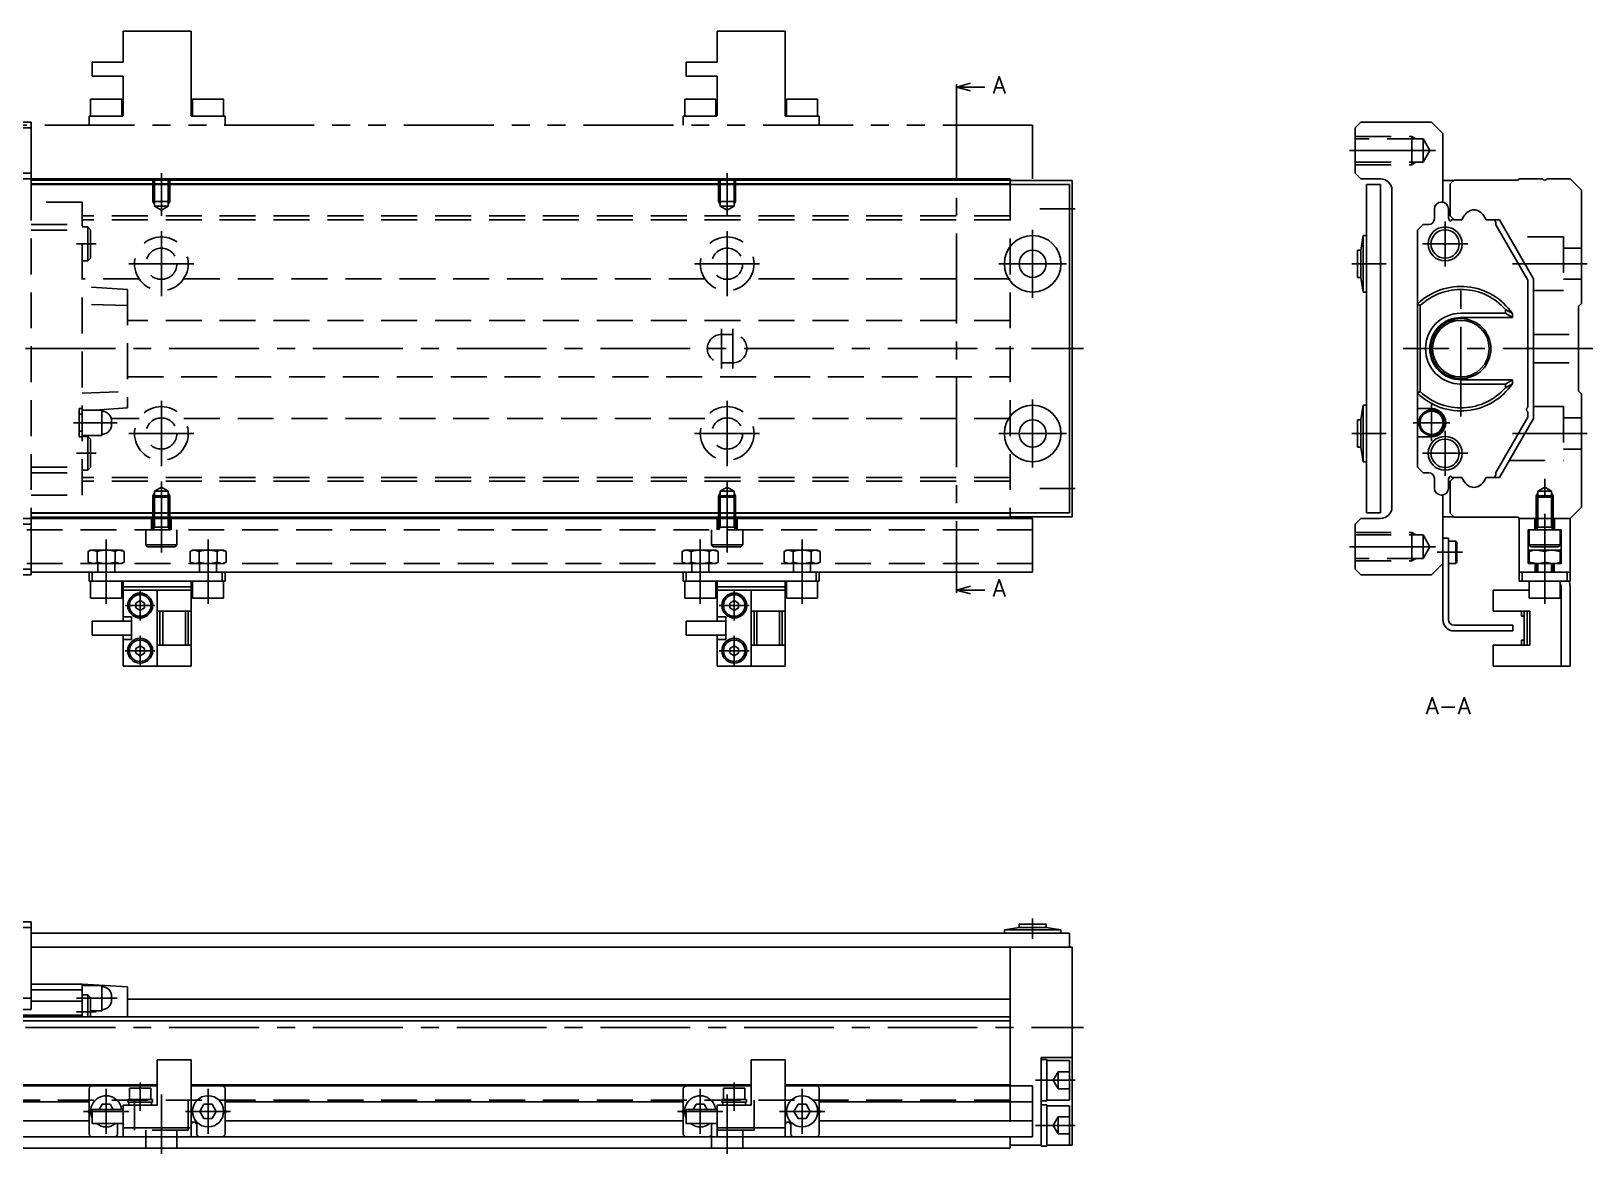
# Model space of a CAD drawing. Extents: x -2 to 554, y -8 to 207.
# Drawn here: x 278.4 to 554.4, y 9 to 207.4 of the extents above; entities that cross this region are included whole.
import ezdxf

# ---------------------------------------------------------------- set-up
doc = ezdxf.new("R2010")
doc.units = 0
doc.header["$LTSCALE"] = 0.5
for name, pattern in [('CENTER', [50.8, 31.75, -6.35, 6.35, -6.35]), ('DASHED', [19.05, 12.7, -6.35]), ('PHANTOM', [63.5, 31.75, -6.35, 6.35, -6.35, 6.35, -6.35])]:
    doc.linetypes.add(name, pattern=pattern)
for name, color, linetype in [('MSM_CENTER', 1, 'CENTER'), ('MSM_CONTINUOUS', 7, 'CONTINUOUS'), ('MSM_DASHED', 4, 'DASHED'), ('MSM_IMAGINARY', 6, 'PHANTOM'), ('MSM_NARROW', 5, 'CONTINUOUS'), ('MSM_PART_NUMBER', 7, 'CONTINUOUS')]:
    doc.layers.add(name, color=color, linetype=linetype)
doc.styles.get("Standard").update_dxf_attribs({"font": 'txt.shx', "height": 3, "bigfont": 'bigfont.shx'})

msp = doc.modelspace()

# ---------------------------------------------------------------- linework, layer by layer
at = {"layer": 'MSM_CENTER'}
for p, q in [((441.92, 197.03), (441.92, 108.62)), ((511.4, 186.3), (526.59, 186.3)), ((301.4, 182.3), (301.4, 174.79)), ((401.4, 182.3), (401.4, 174.79)), ((456.65, 176), (462.9, 176)), ((301.4, 172.05), (301.4, 160.55)), ((401.4, 172.05), (401.4, 160.55)), ((455.4, 160.3), (455.4, 172.3)), ((528.3, 173.8), (528.3, 165.8)), ((289.9, 169.8), (286.4, 169.8)), ((532.3, 169.8), (524.3, 169.8)), ((295.65, 166.3), (307.15, 166.3)), ((395.65, 166.3), (407.15, 166.3)), ((449.4, 166.3), (461.4, 166.3)), ((517.9, 166.3), (511.8, 166.3)), ((540.22, 166.3), (553.4, 166.3)), ((531.1, 139.3), (531.1, 163.3)), ((400.4, 147.8), (400.4, 154.8)), ((402.4, 147.8), (402.4, 154.8)), ((-2, 151.3), (464.4, 151.3)), ((554.4, 151.3), (520.9, 151.3)), ((301.4, 130.55), (301.4, 142.05)), ((401.4, 130.55), (401.4, 142.05)), ((455.4, 130.3), (455.4, 142.3)), ((525.9, 134.95), (525.9, 141.45)), ((285.9, 138.2), (293.6, 138.2)), ((529.15, 138.2), (522.65, 138.2)), ((295.65, 136.3), (307.15, 136.3)), ((395.65, 136.3), (407.15, 136.3)), ((449.4, 136.3), (461.4, 136.3)), ((517.9, 136.3), (511.8, 136.3)), ((528.3, 128.8), (528.3, 136.8)), ((540.22, 136.3), (553.4, 136.3)), ((289.9, 132.8), (286.4, 132.8)), ((532.3, 132.8), (524.3, 132.8)), ((301.4, 115.25), (301.4, 127.81)), ((401.4, 115.25), (401.4, 127.81)), ((545.9, 106.2), (545.9, 128.3)), ((456.65, 126.6), (462.9, 126.6)), ((291.65, 106.2), (291.65, 117.55)), ((309.65, 106.2), (309.65, 117.55)), ((396.65, 106.2), (396.65, 117.55)), ((414.65, 106.2), (414.65, 117.55)), ((511.4, 116.3), (526.59, 116.3)), ((531.4, 115.3), (526.9, 115.3)), ((297.65, 103.27), (297.65, 108.52)), ((402.65, 103.27), (402.65, 108.52)), ((295.02, 105.9), (300.27, 105.9)), ((400.02, 105.9), (405.27, 105.9)), ((297.65, 95.27), (297.65, 100.52)), ((402.65, 95.27), (402.65, 100.52)), ((295.02, 97.9), (300.27, 97.9)), ((400.02, 97.9), (405.27, 97.9)), ((455.4, 50.6), (455.4, 47)), ((286.4, 36.5), (293.6, 36.5)), ((286.4, 34.1), (289.9, 34.1)), ((-2, 31.3), (464.4, 31.3)), ((291.65, 20.5), (291.65, 12.5)), ((297.65, 21.6), (297.65, 16.6)), ((301.4, 19.5), (301.4, 9)), ((309.65, 20.5), (309.65, 12.5)), ((396.65, 20.5), (396.65, 12.5)), ((401.4, 19.5), (401.4, 9)), ((402.65, 21.6), (402.65, 16.6)), ((414.65, 20.5), (414.65, 12.5)), ((462.9, 22), (455.9, 22)), ((287.65, 16.5), (295.65, 16.5)), ((305.65, 16.5), (313.65, 16.5)), ((392.65, 16.5), (400.65, 16.5)), ((410.65, 16.5), (418.65, 16.5)), ((462.9, 14), (455.9, 14))]:
    msp.add_line(p, q, dxfattribs=at)
at = {"layer": 'MSM_CONTINUOUS'}
for p, q in [((441.92, 197.53), (444.42, 198.2)), ((441.92, 198.03), (441.92, 197.03)), ((444.42, 196.86), (441.92, 197.53)), ((441.92, 197.53), (446.92, 197.53)), ((224.4, 191.3), (278.4, 191.3)), ((278.4, 180.3), (278.4, 191.3)), ((512.4, 190.3), (513.4, 191.3)), ((513.4, 191.3), (525.9, 191.3)), ((525.9, 191.3), (527.9, 189.3)), ((224.4, 190.3), (278.4, 190.3)), ((512.4, 182.3), (512.4, 190.3)), ((527.9, 189.3), (527.9, 177.17)), ((224.4, 182.3), (278.4, 182.3)), ((513.4, 181.3), (512.4, 182.3)), ((451.4, 181.3), (151.4, 181.3)), ((451.4, 181.1), (278.4, 181.1)), ((451.4, 180.4), (278.4, 180.4)), ((461.9, 180.3), (278.4, 180.3)), ((451.4, 181.3), (451.4, 180.3)), ((462.4, 181), (451.4, 181)), ((461.9, 122.3), (461.9, 180.3)), ((462.4, 181), (462.4, 121.6)), ((516.9, 181.3), (513.4, 181.3)), ((514.4, 180.3), (514.4, 122.3)), ((516.9, 180.3), (514.4, 180.3)), ((516.9, 122.3), (516.9, 180.3)), ((529.8, 181), (527.9, 181)), ((529.9, 181.1), (529.2, 180.4)), ((529.2, 180.4), (529.2, 174.75)), ((541.2, 181.1), (529.9, 181.1)), ((541.4, 181.3), (541.2, 181.1)), ((545.5, 181.3), (541.4, 181.3)), ((550.4, 181.3), (546.3, 181.3)), ((552.4, 179.3), (550.4, 181.3)), ((518.9, 123.3), (518.9, 179.3)), ((552.4, 159.3), (552.4, 179.3)), ((526.4, 174.25), (526.4, 175.95)), ((528.9, 175.95), (528.9, 174.55)), ((529.2, 174.75), (529.9, 174.05)), ((529.7, 174.1), (529.85, 174.1)), ((531.25, 174.05), (529.9, 174.05)), ((531.25, 174.05), (531.62, 174.7)), ((535.12, 174.8), (535.55, 174.05)), ((535.55, 174.05), (535.12, 174.8)), ((535.55, 174.05), (537.9, 174.05)), ((537.9, 174.05), (543.9, 163.66)), ((513.8, 171.3), (513.4, 168.7)), ((514.4, 171.3), (513.8, 171.3)), ((513.8, 161.3), (513.8, 171.3)), ((523.4, 172.25), (524.4, 173.25)), ((523.4, 130.35), (523.4, 172.25)), ((524.4, 173.25), (525.4, 173.25)), ((537.24, 173.6), (537.24, 173.2)), ((537.24, 173.6), (537.24, 173.2)), ((537.24, 173.2), (542.9, 163.39)), ((513.4, 168.7), (512.8, 168.7)), ((512.8, 163.9), (512.8, 168.7)), ((513.4, 163.9), (513.4, 168.7)), ((512.8, 163.9), (513.4, 163.9)), ((513.4, 163.9), (513.8, 161.3)), ((542.9, 163.39), (542.9, 140.95)), ((543.9, 163.66), (543.9, 138.94)), ((513.8, 161.3), (514.4, 161.3)), ((523.9, 158.9), (523.4, 159.16)), ((523.9, 143.7), (523.9, 158.9)), ((531.1, 157.56), (538.95, 157.56)), ((538.95, 157.56), (538.95, 158.23)), ((538.95, 157.56), (540.2, 156.8)), ((540.2, 156.8), (540.2, 157.48)), ((551.9, 158.8), (552.4, 159.3)), ((551.9, 143.8), (551.9, 158.8)), ((540.2, 156.8), (531.1, 156.8)), ((523.4, 143.44), (523.9, 143.7)), ((540.2, 145.8), (531.1, 145.8)), ((538.95, 145.04), (531.1, 145.04)), ((540.2, 145.8), (538.95, 145.04)), ((538.95, 144.37), (538.95, 145.04)), ((540.2, 145.12), (540.2, 145.8)), ((552.4, 143.3), (551.9, 143.8)), ((513.8, 141.3), (513.4, 138.7)), ((514.4, 141.3), (513.8, 141.3)), ((513.8, 131.3), (513.8, 141.3)), ((552.4, 123.3), (552.4, 143.3)), ((513.4, 138.7), (512.8, 138.7)), ((512.8, 133.9), (512.8, 138.7)), ((513.4, 133.9), (513.4, 138.7)), ((523.4, 140.7), (525.9, 140.7)), ((542.9, 139.21), (537.24, 129.4)), ((543.9, 138.94), (537.9, 128.55)), ((542.9, 140.15), (542.9, 139.21)), ((525.9, 135.7), (523.4, 135.7)), ((512.8, 133.9), (513.4, 133.9)), ((513.4, 133.9), (513.8, 131.3)), ((513.8, 131.3), (514.4, 131.3)), ((524.4, 129.35), (523.4, 130.35)), ((525.4, 129.35), (524.4, 129.35)), ((526.4, 126.65), (526.4, 128.35)), ((528.9, 128.05), (528.9, 126.65)), ((529.9, 128.55), (529.2, 127.85)), ((529.2, 127.85), (529.2, 122.2)), ((529.85, 128.5), (529.7, 128.5)), ((529.9, 128.55), (529.85, 128.5)), ((531.25, 128.55), (529.9, 128.55)), ((529.9, 128.55), (531.25, 128.55)), ((531.68, 127.8), (531.25, 128.55)), ((531.62, 127.9), (531.25, 128.55)), ((535.55, 128.55), (535.12, 127.8)), ((535.55, 128.55), (535.18, 127.9)), ((537.9, 128.55), (535.55, 128.55)), ((536.95, 128.55), (535.55, 128.55)), ((537.24, 129.4), (537.24, 129)), ((527.9, 125.43), (527.9, 103.4)), ((278.4, 122.3), (278.4, 111.3)), ((461.9, 122.3), (278.4, 122.3)), ((451.4, 122.2), (278.4, 122.2)), ((451.4, 121.5), (278.4, 121.5)), ((451.4, 122.3), (451.4, 121.3)), ((462.4, 121.6), (451.4, 121.6)), ((516.9, 122.3), (514.4, 122.3)), ((529.8, 121.6), (527.9, 121.6)), ((529.2, 122.2), (529.9, 121.5)), ((529.9, 121.5), (541.2, 121.5)), ((541.2, 121.5), (541.4, 121.3)), ((550.4, 121.3), (552.4, 123.3)), ((455.4, 121.3), (147.4, 121.3)), ((224.4, 120.3), (278.4, 120.3)), ((455.4, 121.3), (455.4, 111.8)), ((512.4, 120.3), (513.4, 121.3)), ((512.4, 112.3), (512.4, 120.3)), ((513.4, 121.3), (516.9, 121.3)), ((550.4, 121.3), (541.4, 121.3)), ((541.4, 110.2), (541.4, 121.3)), ((543, 113.3), (543, 119.3)), ((543, 119.3), (548.8, 119.3)), ((543.15, 119.3), (543.15, 116.6)), ((548.65, 116.6), (548.65, 119.3)), ((548.8, 119.3), (548.8, 113.3)), ((550.4, 110.2), (550.4, 121.3)), ((528.9, 117.8), (527.9, 117.8)), ((528.9, 103.4), (528.9, 117.8)), ((530.2, 117.3), (528.9, 117.3)), ((530.4, 117.1), (530.2, 117.3)), ((530.2, 113.3), (530.2, 117.3)), ((530.4, 113.5), (530.4, 117.1)), ((543.15, 116.6), (543.45, 116.3)), ((548.65, 116.6), (543.15, 116.6)), ((548.35, 116.3), (543.45, 116.3)), ((548.35, 116.3), (548.65, 116.6)), ((527.9, 113.3), (525.9, 111.3)), ((528.9, 113.3), (530.2, 113.3)), ((530.2, 113.3), (530.4, 113.5)), ((548.8, 113.3), (543, 113.3)), ((543.15, 113.3), (543.15, 115.7)), ((548.65, 115.7), (543.15, 115.7)), ((543.15, 113.55), (544.52, 113.3)), ((544.2, 111.8), (544.2, 113.3)), ((544.4, 113.3), (544.4, 111.8)), ((545.9, 115.45), (544.52, 115.7)), ((545.9, 113.55), (545.9, 115.45)), ((545.9, 113.55), (547.27, 113.3)), ((548.65, 115.45), (547.27, 115.7)), ((547.4, 111.8), (547.4, 113.3)), ((547.6, 113.3), (547.6, 111.8)), ((548.65, 113.3), (548.65, 115.7)), ((224.4, 112.3), (278.4, 112.3)), ((224.4, 111.3), (278.4, 111.3)), ((455.4, 111.8), (278.4, 111.8)), ((288.65, 110.2), (288.65, 111.8)), ((289.15, 110.2), (289.15, 111.8)), ((312.15, 110.2), (312.15, 111.8)), ((312.65, 110.2), (312.65, 111.8)), ((393.65, 110.2), (393.65, 111.8)), ((394.15, 110.2), (394.15, 111.8)), ((417.15, 110.2), (417.15, 111.8)), ((417.65, 110.2), (417.65, 111.8)), ((513.4, 111.3), (512.4, 112.3)), ((525.9, 111.3), (513.4, 111.3)), ((541.4, 111.8), (550.4, 111.8)), ((541.9, 110.2), (541.9, 111.8)), ((549.9, 110.2), (549.9, 111.8)), ((312.65, 110.2), (288.65, 110.2)), ((288.9, 110.2), (288.9, 107.2)), ((294.4, 107.2), (294.4, 110.2)), ((294.65, 103.15), (294.65, 110.07)), ((306.65, 109.2), (294.65, 109.2)), ((306.65, 108.6), (294.65, 108.6)), ((300.65, 108.6), (300.65, 95.2)), ((306.65, 110.07), (306.65, 95.2)), ((306.9, 110.2), (306.9, 107.2)), ((312.4, 107.2), (312.4, 110.2)), ((417.65, 110.2), (393.65, 110.2)), ((393.9, 110.2), (393.9, 107.2)), ((399.4, 107.2), (399.4, 110.2)), ((399.65, 103.15), (399.65, 110.07)), ((411.65, 109.2), (399.65, 109.2)), ((411.65, 108.6), (399.65, 108.6)), ((405.65, 108.6), (405.65, 95.2)), ((411.65, 110.07), (411.65, 95.2)), ((411.9, 110.2), (411.9, 107.2)), ((417.4, 107.2), (417.4, 110.2)), ((444.42, 109.29), (441.92, 108.62)), ((441.92, 108.12), (441.92, 109.12)), ((441.92, 108.62), (444.42, 107.95)), ((441.92, 108.62), (446.92, 108.62)), ((536.8, 108.6), (536.8, 104.9)), ((543.15, 108.6), (536.8, 108.6)), ((550.4, 110.2), (541.4, 110.2)), ((543.15, 110.2), (543.15, 107.2)), ((548.65, 107.2), (548.65, 110.2)), ((548.8, 108.6), (548.65, 108.6)), ((548.8, 109.2), (548.8, 95.2)), ((550.4, 95.2), (550.4, 109.2)), ((294.4, 107.2), (288.9, 107.2)), ((297.65, 106.77), (296.9, 106.33)), ((296.9, 106.33), (296.9, 105.47)), ((296.9, 105.47), (297.65, 105.03)), ((298.4, 106.33), (297.65, 106.77)), ((297.65, 105.03), (298.4, 105.47)), ((298.4, 105.47), (298.4, 106.33)), ((306.65, 104.9), (300.65, 104.9)), ((301.15, 98.9), (301.15, 104.9)), ((301.65, 98.9), (301.65, 104.9)), ((305.65, 98.9), (305.65, 104.9)), ((306.15, 98.9), (306.15, 104.9)), ((312.4, 107.2), (306.9, 107.2)), ((399.4, 107.2), (393.9, 107.2)), ((402.65, 106.77), (401.9, 106.33)), ((401.9, 106.33), (401.9, 105.47)), ((401.9, 105.47), (402.65, 105.03)), ((403.4, 106.33), (402.65, 106.77)), ((402.65, 105.03), (403.4, 105.47)), ((403.4, 105.47), (403.4, 106.33)), ((411.65, 104.9), (405.65, 104.9)), ((406.15, 98.9), (406.15, 104.9)), ((406.65, 98.9), (406.65, 104.9)), ((410.65, 98.9), (410.65, 104.9)), ((411.15, 98.9), (411.15, 104.9)), ((417.4, 107.2), (411.9, 107.2)), ((536.8, 104.9), (543.3, 104.9)), ((541.8, 104), (541.8, 104.9)), ((542.3, 98.9), (542.3, 104.9)), ((542.8, 98.9), (542.8, 104.9)), ((548.65, 107.2), (543.15, 107.2)), ((543.3, 104.9), (543.3, 98.9)), ((296.15, 103.15), (289.15, 103.15)), ((289.15, 100.65), (289.15, 103.15)), ((296.15, 103.9), (294.65, 103.9)), ((296.15, 99.9), (296.15, 103.9)), ((401.15, 103.15), (394.15, 103.15)), ((394.15, 100.65), (394.15, 103.15)), ((401.15, 103.9), (399.65, 103.9)), ((401.15, 99.9), (401.15, 103.9)), ((540.3, 102.4), (529.9, 102.4)), ((540.3, 101.4), (540.3, 102.4)), ((541.8, 104), (542.3, 104)), ((289.15, 100.65), (296.15, 100.65)), ((294.65, 95.2), (294.65, 100.65)), ((294.65, 99.9), (296.15, 99.9)), ((394.15, 100.65), (401.15, 100.65)), ((399.65, 95.2), (399.65, 100.65)), ((399.65, 99.9), (401.15, 99.9)), ((529.9, 101.4), (540.3, 101.4)), ((542.3, 99.8), (541.8, 99.8)), ((541.8, 98.9), (541.8, 99.8)), ((297.65, 98.77), (296.9, 98.33)), ((296.9, 98.33), (296.9, 97.47)), ((296.9, 97.47), (297.65, 97.03)), ((298.4, 98.33), (297.65, 98.77)), ((297.65, 97.03), (298.4, 97.47)), ((298.4, 97.47), (298.4, 98.33)), ((306.65, 98.9), (300.65, 98.9)), ((402.65, 98.77), (401.9, 98.33)), ((401.9, 98.33), (401.9, 97.47)), ((401.9, 97.47), (402.65, 97.03)), ((403.4, 98.33), (402.65, 98.77)), ((402.65, 97.03), (403.4, 97.47)), ((403.4, 97.47), (403.4, 98.33)), ((411.65, 98.9), (405.65, 98.9)), ((536.8, 98.9), (536.8, 95.2)), ((543.3, 98.9), (536.8, 98.9)), ((306.65, 95.2), (294.65, 95.2)), ((411.65, 95.2), (399.65, 95.2)), ((536.8, 95.2), (550.4, 95.2)), ((224.4, 50), (278.4, 50)), ((278.4, 34.5), (278.4, 50)), ((224.4, 49), (278.4, 49)), ((461.9, 48), (278.4, 48)), ((453, 49), (450.4, 48.6)), ((450.4, 48.6), (450.4, 48)), ((460.4, 48.6), (450.4, 48.6)), ((453, 49.6), (453, 49)), ((457.8, 49.6), (453, 49.6)), ((457.8, 49), (453, 49)), ((457.8, 49), (457.8, 49.6)), ((460.4, 48.6), (457.8, 49)), ((460.4, 48), (460.4, 48.6)), ((461.9, 45.5), (461.9, 48)), ((278.4, 45.5), (462.4, 45.5)), ((451.4, 45.5), (451.4, 21)), ((462.4, 45.5), (462.4, 10.5)), ((278.4, 39), (287.4, 39)), ((287.4, 39), (295.4, 38.5)), ((287.4, 39), (287.4, 33.2)), ((290.85, 38.75), (287.4, 38.75)), ((290.85, 38.75), (290.85, 34.25)), ((224.4, 36.5), (278.4, 36.5)), ((278.4, 38), (287.4, 38)), ((278.4, 36), (287.4, 36)), ((288.4, 37.1), (287.4, 37.1)), ((288.9, 36.6), (288.4, 37.1)), ((288.4, 37.1), (288.4, 33.2)), ((288.9, 36.6), (288.9, 33.2)), ((292.6, 36.8), (292.6, 36.2)), ((295.4, 38.5), (295.4, 33.2)), ((295.4, 36.3), (451.4, 36.3)), ((224.4, 34.5), (278.4, 34.5)), ((256.4, 33.5), (287.4, 33.5)), ((451.4, 33.2), (256.4, 33.2)), ((288.9, 34.25), (290.85, 34.25)), ((451.4, 32.5), (256.4, 32.5)), ((300.65, 25.6), (300.65, 17.6)), ((306.65, 25.6), (300.65, 25.6)), ((306.65, 25.6), (306.65, 12)), ((405.65, 25.6), (405.65, 17.6)), ((411.65, 25.6), (405.65, 25.6)), ((411.65, 25.6), (411.65, 12)), ((462.4, 26), (456.9, 26)), ((456.9, 26), (456.9, 10.35)), ((457.9, 25.65), (456.9, 25.65)), ((457.9, 25.65), (457.9, 18.35)), ((461.9, 25.5), (457.9, 25.5)), ((461.9, 25.5), (461.9, 18.5)), ((300.65, 21.2), (201.65, 21.2)), ((300.65, 21), (201.65, 21)), ((300.65, 21), (201.65, 21)), ((288.65, 20.5), (288.65, 12.5)), ((295.75, 20.6), (295.75, 18.6)), ((295.75, 20.6), (299.55, 20.6)), ((299.55, 18.6), (299.55, 20.6)), ((405.65, 21.2), (306.65, 21.2)), ((405.65, 21), (306.65, 21)), ((405.65, 21), (306.65, 21)), ((312.65, 12.5), (312.65, 20.5)), ((393.65, 20.5), (393.65, 12.5)), ((400.75, 20.6), (400.75, 18.6)), ((400.75, 20.6), (404.55, 20.6)), ((404.55, 18.6), (404.55, 20.6)), ((451.4, 21.2), (411.65, 21.2)), ((455.4, 21), (411.65, 21)), ((451.4, 21), (411.65, 21)), ((417.65, 12.5), (417.65, 20.5)), ((455.4, 21), (455.4, 12)), ((288.65, 18.2), (207.65, 18.2)), ((288.47, 16.5), (288.65, 16.8)), ((294.65, 16.85), (289.15, 16.85)), ((289.15, 14.35), (289.15, 16.85)), ((290.93, 17.75), (290.41, 16.85)), ((292.37, 17.75), (290.93, 17.75)), ((292.89, 16.85), (292.37, 17.75)), ((300.65, 17.6), (294.65, 17.6)), ((294.65, 12), (294.65, 17.6)), ((295.45, 18.6), (295.45, 18.1)), ((295.45, 18.6), (299.85, 18.6)), ((295.45, 18.1), (299.85, 18.1)), ((295.65, 18.1), (295.65, 17.6)), ((299.65, 17.6), (299.65, 18.1)), ((299.85, 18.1), (299.85, 18.6)), ((308.93, 17.75), (308.21, 16.5)), ((310.37, 17.75), (308.93, 17.75)), ((311.09, 16.5), (310.37, 17.75)), ((393.65, 18.2), (312.65, 18.2)), ((312.65, 16.8), (312.83, 16.5)), ((393.47, 16.5), (393.65, 16.8)), ((399.65, 16.85), (394.15, 16.85)), ((394.15, 14.35), (394.15, 16.85)), ((395.93, 17.75), (395.41, 16.85)), ((397.37, 17.75), (395.93, 17.75)), ((397.89, 16.85), (397.37, 17.75)), ((405.65, 17.6), (399.65, 17.6)), ((399.65, 12), (399.65, 17.6)), ((400.45, 18.6), (400.45, 18.1)), ((400.45, 18.6), (404.85, 18.6)), ((400.45, 18.1), (404.85, 18.1)), ((400.65, 18.1), (400.65, 17.6)), ((404.65, 17.6), (404.65, 18.1)), ((404.85, 18.1), (404.85, 18.6)), ((413.93, 17.75), (413.21, 16.5)), ((415.37, 17.75), (413.93, 17.75)), ((416.09, 16.5), (415.37, 17.75)), ((455.4, 18.2), (417.65, 18.2)), ((417.65, 16.8), (417.83, 16.5)), ((456.9, 18.35), (457.9, 18.35)), ((457.9, 17.65), (456.9, 17.65)), ((457.9, 18.5), (461.9, 18.5)), ((457.9, 17.65), (457.9, 10.35)), ((461.9, 17.5), (457.9, 17.5)), ((461.9, 17.5), (461.9, 10.5)), ((288.65, 14.8), (207.65, 14.8)), ((288.65, 16.2), (288.47, 16.5)), ((289.15, 14.35), (294.65, 14.35)), ((293.65, 12.5), (293.65, 14.1)), ((306.65, 14.6), (307.15, 14.6)), ((307.65, 14.1), (307.65, 12.5)), ((308.21, 16.5), (308.93, 15.25)), ((308.93, 15.25), (310.37, 15.25)), ((310.37, 15.25), (311.09, 16.5)), ((312.83, 16.5), (312.61, 16.12)), ((393.65, 14.8), (312.65, 14.8)), ((393.65, 16.2), (393.47, 16.5)), ((394.15, 14.35), (399.65, 14.35)), ((398.65, 12.5), (398.65, 14.1)), ((411.65, 14.6), (412.15, 14.6)), ((412.65, 14.1), (412.65, 12.5)), ((413.21, 16.5), (413.93, 15.25)), ((413.93, 15.25), (415.37, 15.25)), ((415.37, 15.25), (416.09, 16.5)), ((417.83, 16.5), (417.61, 16.12)), ((455.4, 14.8), (417.65, 14.8)), ((455.4, 12), (147.4, 12)), ((451.4, 12), (151.4, 12)), ((294.65, 13.6), (306.65, 13.6)), ((399.65, 13.6), (411.65, 13.6)), ((451.4, 12), (451.4, 10)), ((451.4, 10), (151.4, 10)), ((456.9, 10.5), (451.4, 10.5)), ((456.9, 10.35), (457.9, 10.35)), ((457.9, 10.5), (462.4, 10.5))]:
    msp.add_line(p, q, dxfattribs=at)
for centre, radius in [((455.4, 166.3), 5), ((528.3, 169.8), 3), ((528.3, 169.8), 2.5), ((455.4, 166.3), 2.4), ((531.1, 151.3), 5.3), ((531.1, 151.3), 5), ((455.4, 136.3), 5), ((455.4, 136.3), 2.4), ((525.9, 138.2), 2.25), ((525.9, 138.2), 2.05), ((528.3, 132.8), 3), ((528.3, 132.8), 2.5), ((297.65, 105.9), 2.2), ((297.65, 105.9), 1.9), ((402.65, 105.9), 2.2), ((402.65, 105.9), 1.9), ((297.65, 97.9), 2.2), ((297.65, 97.9), 1.9), ((402.65, 97.9), 2.2), ((402.65, 97.9), 1.9), ((309.65, 16.5), 2.75), ((414.65, 16.5), 2.75)]:
    msp.add_circle(centre, radius, dxfattribs=at)
for centre, radius, start, end in [((516.9, 179.3), 2, 0, 90), ((545.9, 181.6), 0.5, 216.8699, 323.1301), ((549.9, 179), 2, 36.8699, 53.1301), ((527.65, 175.95), 1.25, 0, 180), ((525.4, 174.25), 1, 270, 0), ((529.9, 174.55), 1, 180, 228.766), ((529.7, 173.6), 0.5, 90, 156.6746), ((533.55, 173.65), 2.2, 93.981, 151.4552), ((533.25, 173.65), 2.2, 31.4553, 86.019), ((536.74, 173.6), 0.5, 0, 64.1581), ((531.1, 151.3), 11, 34.1804, 134.427), ((531.1, 151.3), 10.47, 41.4448, 133.4287), ((531.1, 151.3), 6.26, 90, 270), ((535.05, 150.3), 8.84, 54.3755, 63.8517), ((531.1, 151.3), 5.5, 90, 270), ((531.1, 151.3), 11, 225.573, 325.8196), ((531.1, 151.3), 10.47, 226.5713, 318.5552), ((534.75, 152.81), 9.43, 296.4456, 305.3272), ((543.2, 140.55), 0.5, 126.8699, 233.1301), ((525.9, 138.2), 2.5, 270, 90), ((525.4, 128.35), 1, 0, 90), ((529.9, 128.05), 1, 131.234, 180), ((529.7, 129), 0.5, 203.3254, 270), ((533.55, 128.95), 2.2, 211.3887, 266.019), ((533.55, 128.95), 2.2, 211.4553, 266.019), ((533.25, 128.95), 2.2, 273.981, 331.4552), ((533.25, 128.95), 2.2, 273.981, 328.5447), ((536.74, 129), 0.5, 295.8419, 360), ((527.65, 126.65), 1.25, 180, 0), ((516.9, 123.3), 2, 270, 0), ((549.9, 123.6), 2, 306.8699, 323.1301), ((544.77, 110.33), 5.37, 92.6591, 107.597), ((544.28, 118.67), 5.37, 272.6596, 287.5965), ((547.5, 110.45), 5.25, 92.489, 107.7671), ((547.03, 118.67), 5.37, 272.6591, 287.597), ((547.8, 109.2), 1, 0, 31.7883), ((547.8, 109.2), 2.6, 0, 22.6199), ((529.9, 103.4), 2, 180, 270), ((529.9, 103.4), 1, 180, 270), ((290.85, 36.8), 1.75, 0, 90), ((290.85, 36.2), 1.75, 270, 0), ((289.15, 20.5), 0.5, 90, 180), ((312.15, 20.5), 0.5, 0, 90), ((394.15, 20.5), 0.5, 90, 180), ((417.15, 20.5), 0.5, 0, 90), ((291.65, 16.5), 2.75, 7.312, 204.62), ((396.65, 16.5), 2.75, 7.312, 204.62), ((291.65, 16.5), 2.75, 231.4273, 308.5727), ((294.15, 14.1), 0.5, 150, 180), ((294.22, 14.11), 0.429, 358.6925, 34.0177), ((307.15, 14.1), 0.501, 90.0618, 179.9383), ((307.15, 14.1), 0.5, 0, 90), ((396.65, 16.5), 2.75, 231.4273, 308.5727), ((399.15, 14.1), 0.5, 150, 180), ((399.22, 14.11), 0.429, 358.6925, 34.0177), ((412.15, 14.1), 0.501, 90.0618, 179.9383), ((412.15, 14.1), 0.5, 0, 90), ((289.15, 12.5), 0.5, 180, 270), ((293.15, 12.5), 0.5, 270, 0), ((308.15, 12.5), 0.5, 180, 270), ((312.15, 12.5), 0.5, 270, 360), ((394.15, 12.5), 0.5, 180, 270), ((398.15, 12.5), 0.5, 270, 0), ((413.15, 12.5), 0.5, 180, 270), ((417.15, 12.5), 0.5, 270, 360)]:
    msp.add_arc(centre, radius, start, end, dxfattribs=at)
at = {"layer": 'MSM_DASHED'}
for p, q in [((512.4, 188.8), (522.4, 188.8)), ((524.4, 188.37), (512.4, 188.37)), ((522.4, 188.8), (522.4, 183.8)), ((523.15, 188.37), (522.4, 188.8)), ((525.59, 186.3), (524.4, 188.37)), ((524.4, 188.37), (524.4, 184.23)), ((524.4, 184.23), (525.59, 186.3)), ((512.4, 184.23), (524.4, 184.23)), ((512.4, 183.8), (522.4, 183.8)), ((523.15, 184.23), (522.4, 183.8)), ((278.4, 180.3), (278.4, 122.3)), ((299.9, 181.3), (299.9, 177.3)), ((300.17, 176.5), (300.17, 181.3)), ((302.63, 181.3), (302.63, 176.5)), ((302.9, 181.3), (302.9, 177.3)), ((399.9, 181.3), (399.9, 177.3)), ((400.17, 176.5), (400.17, 181.3)), ((402.63, 181.3), (402.63, 176.5)), ((402.9, 181.3), (402.9, 177.3)), ((451.4, 180.3), (451.4, 122.3)), ((287.4, 177.2), (278.4, 177.2)), ((287.4, 125.4), (287.4, 177.2)), ((300.17, 176.83), (299.9, 177.3)), ((299.9, 177.3), (302.9, 177.3)), ((302.63, 176.83), (302.9, 177.3)), ((400.17, 176.83), (399.9, 177.3)), ((399.9, 177.3), (402.9, 177.3)), ((402.63, 176.83), (402.9, 177.3)), ((451.4, 174.75), (287.4, 174.75)), ((451.4, 174.05), (287.4, 174.05)), ((300.17, 176.5), (302.63, 176.5)), ((301.4, 175.79), (300.17, 176.5)), ((302.63, 176.5), (301.4, 175.79)), ((400.17, 176.5), (402.63, 176.5)), ((401.4, 175.79), (400.17, 176.5)), ((402.63, 176.5), (401.4, 175.79)), ((278.4, 173.25), (287.4, 173.25)), ((278.4, 172.25), (287.4, 172.25)), ((288.4, 172.8), (287.4, 172.8)), ((288.4, 172.8), (288.4, 166.8)), ((288.9, 172.3), (288.4, 172.8)), ((288.9, 172.3), (288.9, 167.3)), ((549.2, 171.05), (539.63, 171.05)), ((549.2, 171.05), (549.2, 161.55)), ((552.4, 169.05), (549.2, 169.05)), ((287.4, 166.8), (288.4, 166.8)), ((288.4, 166.8), (288.9, 167.3)), ((297.45, 163.66), (287.4, 163.66)), ((397.45, 163.66), (305.35, 163.66)), ((451.4, 163.66), (405.35, 163.66)), ((549.2, 163.55), (552.4, 163.55)), ((295.4, 161.77), (287.4, 162.3)), ((295.4, 161.77), (295.4, 140.83)), ((543.9, 161.55), (549.2, 161.55)), ((295.4, 158.9), (287.4, 159.16)), ((451.4, 156.3), (295.4, 156.3)), ((402.4, 153.8), (400.4, 153.8)), ((543.9, 153.8), (551.9, 153.8)), ((295.4, 146.3), (451.4, 146.3)), ((400.4, 148.8), (402.4, 148.8)), ((543.9, 148.8), (551.9, 148.8)), ((287.4, 143.44), (295.4, 143.7)), ((289.66, 140.45), (295.4, 140.83)), ((549.2, 141.05), (543.9, 141.05)), ((549.2, 141.05), (549.2, 131.55)), ((286.9, 140.7), (287.4, 140.7)), ((286.9, 135.7), (286.9, 140.7)), ((287.4, 139.7), (286.9, 139.7)), ((290.85, 140.45), (287.4, 140.45)), ((290.85, 140.45), (290.85, 135.95)), ((297.45, 138.94), (292.54, 138.94)), ((292.6, 138.5), (292.6, 137.9)), ((397.45, 138.94), (305.35, 138.94)), ((451.4, 138.94), (405.35, 138.94)), ((552.4, 139.05), (549.2, 139.05)), ((286.9, 136.7), (287.4, 136.7)), ((286.9, 135.7), (287.4, 135.7)), ((287.4, 135.95), (290.85, 135.95)), ((288.4, 135.8), (287.4, 135.8)), ((288.9, 135.3), (288.4, 135.8)), ((288.4, 135.8), (288.4, 129.8)), ((288.9, 135.3), (288.9, 130.3)), ((549.2, 133.55), (552.4, 133.55)), ((278.4, 130.35), (287.4, 130.35)), ((287.4, 129.8), (288.4, 129.8)), ((288.4, 129.8), (288.9, 130.3)), ((539.63, 131.55), (549.2, 131.55)), ((278.4, 129.35), (287.4, 129.35)), ((451.4, 128.55), (287.4, 128.55)), ((451.4, 127.85), (287.4, 127.85)), ((278.4, 125.4), (287.4, 125.4)), ((300.17, 125.77), (299.9, 125.3)), ((299.9, 125.3), (302.9, 125.3)), ((299.9, 125.03), (300.17, 125.3)), ((299.9, 119.3), (299.9, 125.3)), ((302.9, 125.03), (299.9, 125.03)), ((301.4, 126.81), (300.17, 126.1)), ((300.17, 126.1), (302.63, 126.1)), ((300.17, 119.77), (300.17, 126.1)), ((302.63, 126.1), (301.4, 126.81)), ((302.63, 119.77), (302.63, 126.1)), ((302.63, 125.77), (302.9, 125.3)), ((302.9, 125.03), (302.63, 125.3)), ((302.9, 119.3), (302.9, 125.3)), ((400.17, 125.77), (399.9, 125.3)), ((399.9, 125.3), (402.9, 125.3)), ((399.9, 125.03), (400.17, 125.3)), ((399.9, 119.3), (399.9, 125.3)), ((402.9, 125.03), (399.9, 125.03)), ((401.4, 126.81), (400.17, 126.1)), ((400.17, 126.1), (402.63, 126.1)), ((400.17, 119.77), (400.17, 126.1)), ((402.63, 126.1), (401.4, 126.81)), ((402.63, 119.77), (402.63, 126.1)), ((402.63, 125.77), (402.9, 125.3)), ((402.9, 125.03), (402.63, 125.3)), ((402.9, 119.3), (402.9, 125.3)), ((544.67, 125.77), (544.4, 125.3)), ((544.4, 125.03), (544.67, 125.3)), ((544.4, 119.3), (544.4, 125.3)), ((544.4, 125.3), (547.4, 125.3)), ((547.4, 125.03), (544.4, 125.03)), ((545.9, 126.81), (544.67, 126.1)), ((544.67, 119.77), (544.67, 126.1)), ((544.67, 126.1), (547.13, 126.1)), ((547.13, 126.1), (545.9, 126.81)), ((547.13, 119.77), (547.13, 126.1)), ((547.13, 125.77), (547.4, 125.3)), ((547.13, 125.3), (547.4, 125.03)), ((547.4, 119.3), (547.4, 125.3)), ((455.4, 119.3), (147.4, 119.3)), ((298.65, 119.3), (298.65, 116.6)), ((299.65, 119.3), (299.65, 121.3)), ((299.9, 119.3), (300.17, 119.77)), ((299.9, 119.77), (302.9, 119.77)), ((302.9, 119.3), (302.63, 119.77)), ((303.15, 119.3), (303.15, 121.3)), ((304.15, 116.6), (304.15, 119.3)), ((398.65, 119.3), (398.65, 116.6)), ((399.65, 119.3), (399.65, 121.3)), ((399.9, 119.3), (400.17, 119.77)), ((399.9, 119.77), (402.9, 119.77)), ((402.9, 119.3), (402.63, 119.77)), ((403.15, 119.3), (403.15, 121.3)), ((404.15, 116.6), (404.15, 119.3)), ((512.4, 118.8), (522.4, 118.8)), ((522.4, 113.8), (522.4, 118.8)), ((523.15, 118.37), (522.4, 118.8)), ((544.15, 119.3), (544.15, 121.3)), ((544.4, 119.3), (544.67, 119.77)), ((544.4, 119.77), (547.4, 119.77)), ((547.4, 119.3), (547.13, 119.77)), ((547.65, 119.3), (547.65, 121.3)), ((298.65, 116.6), (298.95, 116.3)), ((304.15, 116.6), (298.65, 116.6)), ((303.85, 116.3), (298.95, 116.3)), ((303.85, 116.3), (304.15, 116.6)), ((398.65, 116.6), (398.95, 116.3)), ((404.15, 116.6), (398.65, 116.6)), ((403.85, 116.3), (398.95, 116.3)), ((403.85, 116.3), (404.15, 116.6)), ((512.4, 118.37), (524.4, 118.37)), ((524.4, 118.37), (525.59, 116.3)), ((524.4, 114.23), (524.4, 118.37)), ((525.59, 116.3), (524.4, 114.23)), ((455.4, 113.3), (147.4, 113.3)), ((288.9, 115.7), (288.47, 115.45)), ((288.47, 113.55), (288.47, 115.45)), ((288.47, 113.55), (288.9, 113.3)), ((288.47, 113.55), (289.27, 113.3)), ((294.4, 115.7), (288.9, 115.7)), ((294.4, 113.3), (288.9, 113.3)), ((290.06, 115.45), (289.27, 115.7)), ((290.06, 113.55), (290.06, 115.45)), ((290.15, 113.3), (290.15, 111.8)), ((293.15, 111.8), (293.15, 113.3)), ((293.24, 113.55), (293.24, 115.45)), ((293.24, 113.55), (294.03, 113.3)), ((294.83, 115.45), (294.03, 115.7)), ((294.83, 115.45), (294.4, 115.7)), ((294.4, 113.3), (294.83, 113.55)), ((294.83, 113.55), (294.83, 115.45)), ((306.9, 115.7), (306.47, 115.45)), ((306.47, 113.55), (306.47, 115.45)), ((306.47, 113.55), (306.9, 113.3)), ((306.47, 113.55), (307.27, 113.3)), ((312.4, 115.7), (306.9, 115.7)), ((312.4, 113.3), (306.9, 113.3)), ((308.06, 115.45), (307.27, 115.7)), ((308.06, 113.55), (308.06, 115.45)), ((308.15, 113.3), (308.15, 111.8)), ((311.15, 111.8), (311.15, 113.3)), ((311.24, 113.55), (311.24, 115.45)), ((311.24, 113.55), (312.03, 113.3)), ((312.83, 115.45), (312.03, 115.7)), ((312.83, 115.45), (312.4, 115.7)), ((312.4, 113.3), (312.83, 113.55)), ((312.83, 113.55), (312.83, 115.45)), ((393.9, 115.7), (393.47, 115.45)), ((393.47, 113.55), (393.47, 115.45)), ((393.47, 113.55), (393.9, 113.3)), ((393.47, 113.55), (394.27, 113.3)), ((399.4, 115.7), (393.9, 115.7)), ((399.4, 113.3), (393.9, 113.3)), ((395.06, 115.45), (394.27, 115.7)), ((395.06, 113.55), (395.06, 115.45)), ((395.15, 113.3), (395.15, 111.8)), ((398.15, 111.8), (398.15, 113.3)), ((398.24, 113.55), (398.24, 115.45)), ((398.24, 113.55), (399.03, 113.3)), ((399.83, 115.45), (399.03, 115.7)), ((399.83, 115.45), (399.4, 115.7)), ((399.4, 113.3), (399.83, 113.55)), ((399.83, 113.55), (399.83, 115.45)), ((411.9, 115.7), (411.47, 115.45)), ((411.47, 113.55), (411.47, 115.45)), ((411.47, 113.55), (411.9, 113.3)), ((411.47, 113.55), (412.27, 113.3)), ((417.4, 115.7), (411.9, 115.7)), ((417.4, 113.3), (411.9, 113.3)), ((413.06, 115.45), (412.27, 115.7)), ((413.06, 113.55), (413.06, 115.45)), ((413.15, 113.3), (413.15, 111.8)), ((416.15, 111.8), (416.15, 113.3)), ((416.24, 113.55), (416.24, 115.45)), ((416.24, 113.55), (417.03, 113.3)), ((417.83, 115.45), (417.03, 115.7)), ((417.83, 115.45), (417.4, 115.7)), ((417.4, 113.3), (417.83, 113.55)), ((417.83, 113.55), (417.83, 115.45)), ((524.4, 114.23), (512.4, 114.23)), ((512.4, 113.8), (522.4, 113.8)), ((523.15, 114.23), (522.4, 113.8)), ((459.9, 23.5), (459.03, 22)), ((459.9, 20.5), (459.9, 23.5)), ((459.9, 23.5), (461.9, 23.5)), ((451.4, 21), (451.4, 12)), ((459.9, 20.5), (459.03, 22)), ((459.9, 20.5), (461.9, 20.5)), ((451.4, 18.5), (151.4, 18.5)), ((296.65, 18.5), (296.65, 13.2)), ((306.15, 13.2), (306.15, 18.5)), ((396.65, 18.5), (396.65, 13.2)), ((406.15, 13.2), (406.15, 18.5)), ((459.9, 15.5), (459.03, 14)), ((459.9, 12.5), (459.03, 14)), ((459.9, 12.5), (459.9, 15.5)), ((459.9, 15.5), (461.9, 15.5)), ((306.15, 13.2), (296.65, 13.2)), ((298.65, 13.2), (298.65, 10)), ((304.15, 10), (304.15, 13.2)), ((406.15, 13.2), (396.65, 13.2)), ((398.65, 13.2), (398.65, 10)), ((404.15, 10), (404.15, 13.2)), ((459.9, 12.5), (461.9, 12.5))]:
    msp.add_line(p, q, dxfattribs=at)
for centre, radius in [((301.4, 166.3), 4.75), ((301.4, 166.3), 2.75), ((401.4, 166.3), 4.75), ((401.4, 166.3), 2.75), ((301.4, 136.3), 4.75), ((401.4, 136.3), 4.75), ((301.4, 136.3), 2.75), ((401.4, 136.3), 2.75)]:
    msp.add_circle(centre, radius, dxfattribs=at)
for centre, radius, start, end in [((400.4, 151.3), 2.5, 90, 270), ((402.4, 151.3), 2.5, 270, 90), ((290.85, 138.5), 1.75, 0, 90), ((290.85, 137.9), 1.75, 270, 0), ((289.45, 113.72), 1.99, 95.1303, 119.2549), ((289.11, 115.23), 1.94, 274.8223, 299.564), ((291.65, 110.45), 5.25, 72.4118, 107.5882), ((291.65, 118.55), 5.25, 252.4118, 287.5882), ((294.1, 114.08), 1.62, 92.3042, 122.0803), ((293.78, 115.53), 2.24, 276.5184, 297.8679), ((307.45, 113.72), 1.99, 95.1303, 119.2549), ((307.11, 115.23), 1.94, 274.8223, 299.564), ((309.65, 110.45), 5.25, 72.4118, 107.5882), ((309.65, 118.55), 5.25, 252.4118, 287.5882), ((312.1, 114.08), 1.62, 92.3042, 122.0803), ((311.78, 115.53), 2.24, 276.5184, 297.8679), ((394.45, 113.72), 1.99, 95.1303, 119.2549), ((394.11, 115.23), 1.94, 274.8223, 299.564), ((396.65, 110.45), 5.25, 72.4118, 107.5882), ((396.65, 118.55), 5.25, 252.4118, 287.5882), ((399.1, 114.08), 1.62, 92.3042, 122.0803), ((398.78, 115.53), 2.24, 276.5184, 297.8679), ((412.45, 113.72), 1.99, 95.1303, 119.2549), ((412.11, 115.23), 1.94, 274.8223, 299.564), ((414.65, 110.45), 5.25, 72.4118, 107.5882), ((414.65, 118.55), 5.25, 252.4118, 287.5882), ((417.1, 114.08), 1.62, 92.3042, 122.0803), ((416.78, 115.53), 2.24, 276.5184, 297.8679)]:
    msp.add_arc(centre, radius, start, end, dxfattribs=at)
at = {"layer": 'MSM_IMAGINARY'}
for p, q in [((306.65, 207.4), (294.65, 207.4)), ((294.65, 207.4), (294.65, 201.95)), ((306.65, 192.53), (306.65, 207.4)), ((411.65, 207.4), (399.65, 207.4)), ((399.65, 207.4), (399.65, 201.95)), ((411.65, 192.53), (411.65, 207.4)), ((289.15, 201.95), (289.15, 199.45)), ((289.15, 201.95), (294.65, 201.95)), ((394.15, 201.95), (394.15, 199.45)), ((394.15, 201.95), (399.65, 201.95)), ((294.65, 199.45), (289.15, 199.45)), ((294.65, 199.45), (294.65, 192.53)), ((399.65, 199.45), (394.15, 199.45)), ((399.65, 192.53), (399.65, 199.45)), ((288.9, 192.4), (288.9, 195.4)), ((294.4, 195.4), (288.9, 195.4)), ((294.4, 195.4), (294.4, 192.4)), ((312.4, 195.4), (306.9, 195.4)), ((306.9, 192.4), (306.9, 195.4)), ((312.4, 195.4), (312.4, 192.4)), ((399.4, 195.4), (393.9, 195.4)), ((393.9, 192.4), (393.9, 195.4)), ((399.4, 195.4), (399.4, 192.4)), ((417.4, 195.4), (411.9, 195.4)), ((411.9, 192.4), (411.9, 195.4)), ((417.4, 195.4), (417.4, 192.4)), ((455.4, 190.8), (147.4, 190.8)), ((288.65, 192.4), (288.65, 190.8)), ((294.4, 192.4), (288.65, 192.4)), ((312.65, 192.4), (306.9, 192.4)), ((312.65, 192.4), (312.65, 190.8)), ((393.65, 192.4), (393.65, 190.8)), ((399.4, 192.4), (393.65, 192.4)), ((417.65, 192.4), (411.9, 192.4)), ((417.65, 192.4), (417.65, 190.8)), ((455.4, 181.3), (455.4, 190.8))]:
    msp.add_line(p, q, dxfattribs=at)
for centre, radius, start, end in [((294.43, 192.88), 0.474, 266.4223, 284.1584), ((294.54, 192.53), 0.114, 274.8157, 0.7579), ((306.76, 192.53), 0.114, 179.9395, 231.0289), ((306.87, 192.81), 0.411, 243.6276, 273.5549), ((399.43, 192.88), 0.474, 266.4223, 284.1584), ((399.54, 192.53), 0.114, 274.8157, 0.7579), ((411.76, 192.53), 0.114, 179.9395, 231.0289), ((411.87, 192.81), 0.411, 243.6276, 273.5549)]:
    msp.add_arc(centre, radius, start, end, dxfattribs=at)
at = {"layer": 'MSM_NARROW'}
for p, q in [((544.67, 111.8), (544.67, 113.3)), ((547.13, 111.8), (547.13, 113.3))]:
    msp.add_line(p, q, dxfattribs=at)

# ---------------------------------------------------------------- texts
at = {"layer": 'MSM_PART_NUMBER'}
for s, p in [('A', (448.34, 196.4)), ('A', (448.34, 107.49)), ('A-A', (524.86, 86.67))]:
    msp.add_text(s, height=3, dxfattribs=at).set_placement(p)

doc.saveas('drawing.dxf')
